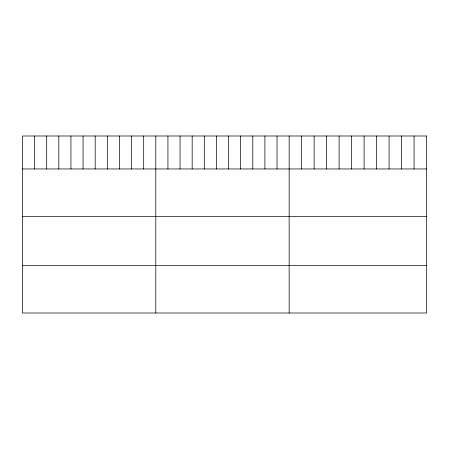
<?xml version="1.0" encoding="UTF-8"?>
<svg xmlns="http://www.w3.org/2000/svg" width="449" height="449" viewBox="0 0 449 449"><rect width="100%" height="100%" fill="white"/><g stroke="black" fill="none" stroke-linecap="round" stroke-linejoin="round"><path stroke-width="0.67" d="M22.45 168.959L426.55 168.959M22.45 216.491L426.55 216.491M22.45 265.466L426.55 265.466M414.062 135.996L414.062 168.959M401.569 135.996L401.569 168.959M389.081 135.996L389.081 168.959M376.588 135.996L376.588 168.959M364.1 135.996L364.1 168.959M351.606 135.996L351.606 168.959M339.118 135.996L339.118 168.959M326.625 135.996L326.625 168.959M314.137 135.996L314.137 168.959M301.644 135.996L301.644 168.959M289.156 135.996L289.156 313.004M277.033 135.996L277.033 168.959M264.91 135.996L264.91 168.959M252.787 135.996L252.787 168.959M240.664 135.996L240.664 168.959M228.541 135.996L228.541 168.959M216.418 135.996L216.418 168.959M204.295 135.996L204.295 168.959M192.172 135.996L192.172 168.959M180.049 135.996L180.049 168.959M167.926 135.996L167.926 168.959M155.803 135.996L155.803 313.004M143.68 135.996L143.68 168.959M131.557 135.996L131.557 168.959M119.434 135.996L119.434 168.959M107.311 135.996L107.311 168.959M95.188 135.996L95.188 168.959M83.065 135.996L83.065 168.959M70.942 135.996L70.942 168.959M58.819 135.996L58.819 168.959M46.696 135.996L46.696 168.959M34.573 135.996L34.573 168.959M426.55 135.996L22.45 135.996L22.45 313.004L426.55 313.004L426.55 135.996"/></g></svg>
